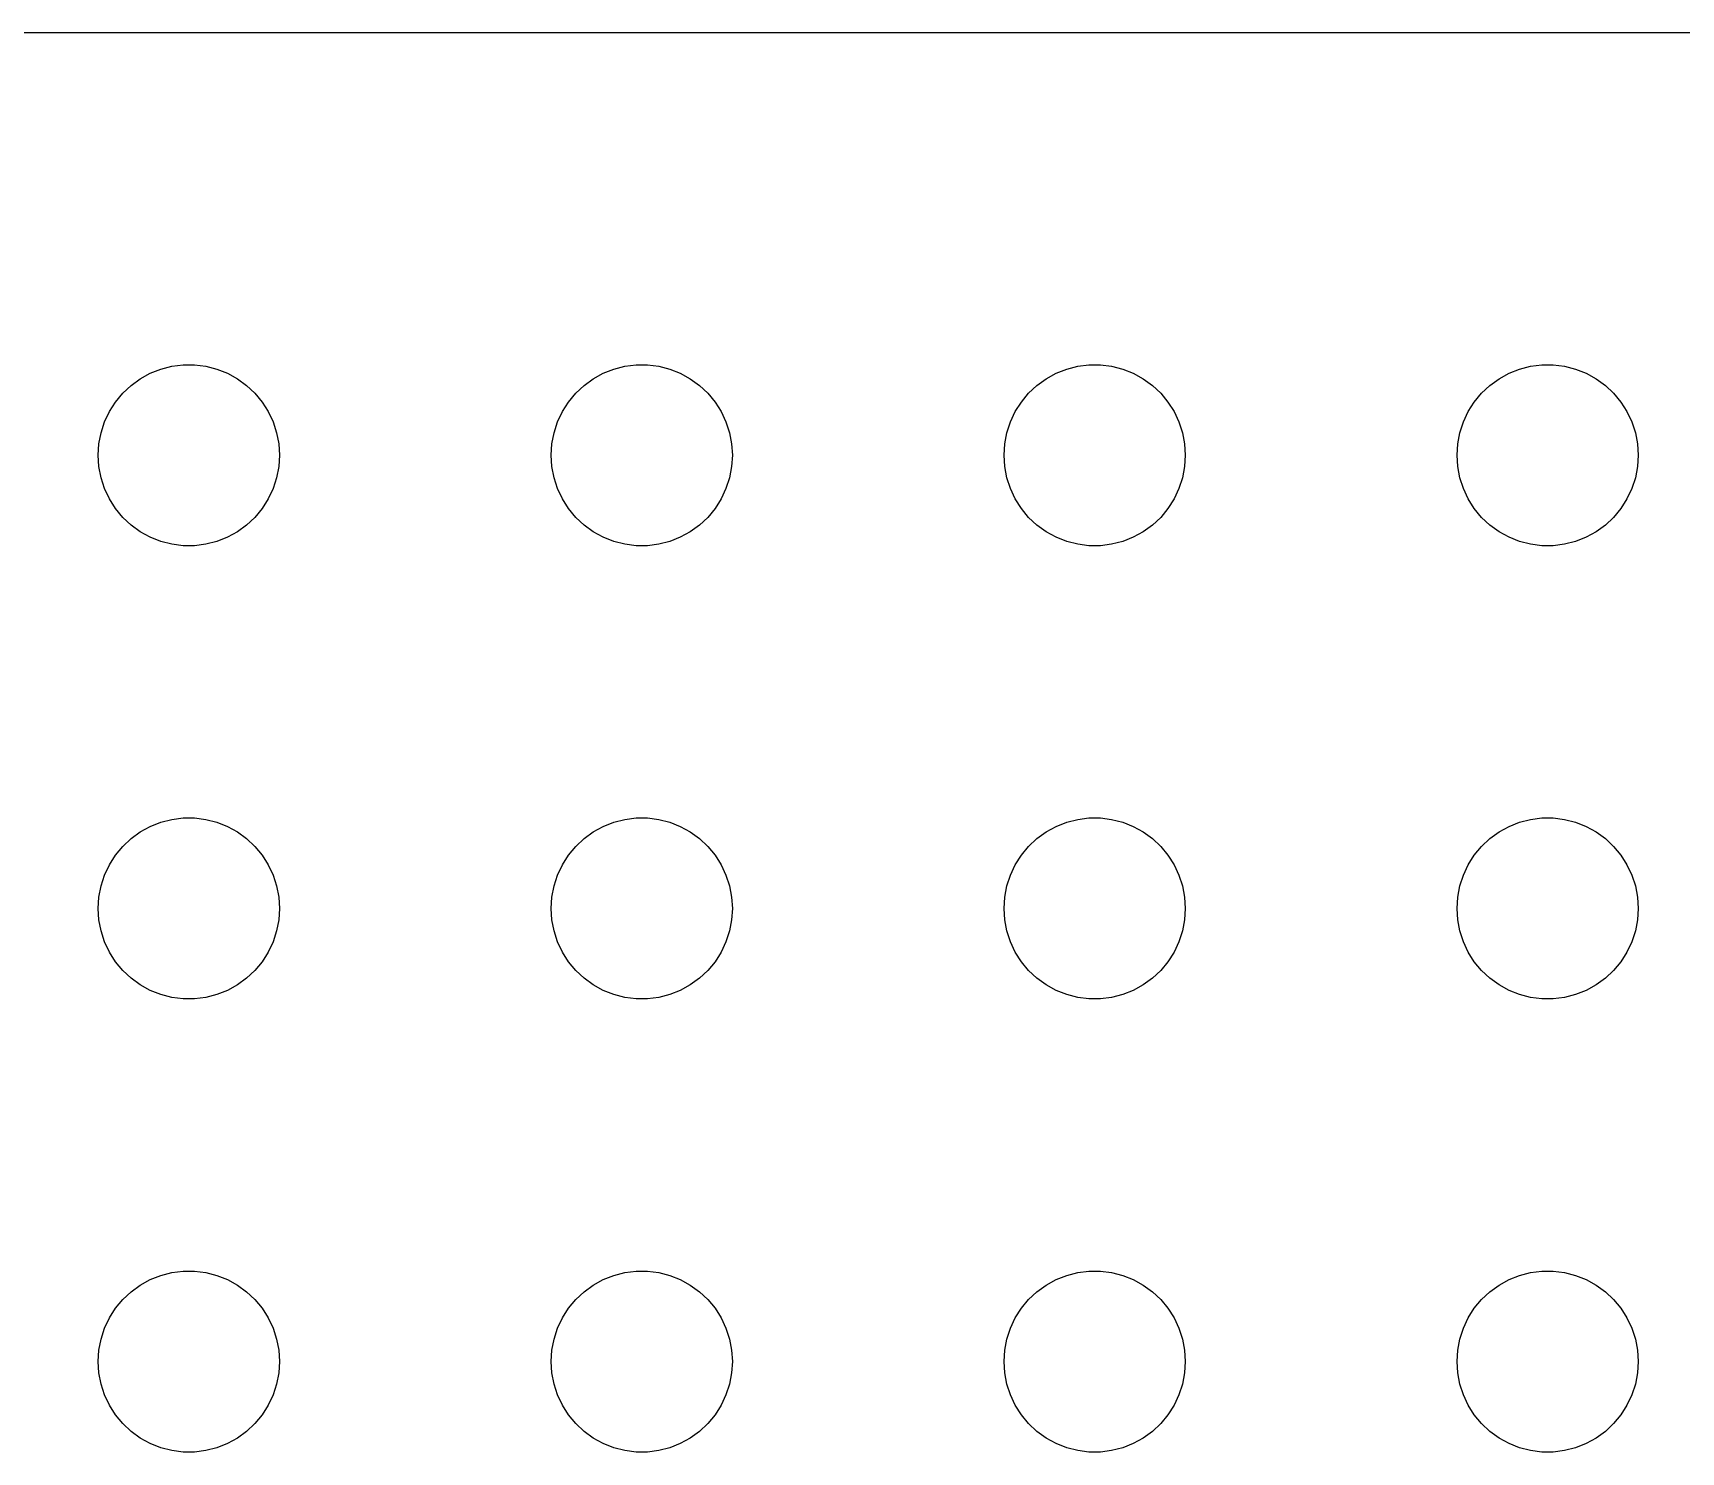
# Model space of a CAD drawing. Header units: metres. Extents: x -104 to 104, y -104 to 104.
# Drawn here: x 49.92 to 77.21, y 81 to 104.49 of the extents above; entities that cross this region are included whole.
import ezdxf

# ---------------------------------------------------------------- set-up
doc = ezdxf.new("R2010")
doc.units = ezdxf.units.M

msp = doc.modelspace()

# ---------------------------------------------------------------- linework, layer by layer
for p, q in [((99.8139, 104.49), (-99.8139, 104.49)), ((51.6963, 98.7665), (51.8613, 98.8572)), ((51.8613, 98.8572), (52.0365, 98.9266)), ((52.0365, 98.9266), (52.2189, 98.9734)), ((52.2189, 98.9734), (52.4058, 98.997)), ((52.4058, 98.997), (52.5942, 98.997)), ((52.5942, 98.997), (52.7811, 98.9734)), ((52.7811, 98.9734), (52.9635, 98.9266)), ((52.9635, 98.9266), (53.1387, 98.8572)), ((53.1387, 98.8572), (53.3037, 98.7665)), ((59.1963, 98.7665), (59.3613, 98.8572)), ((59.3613, 98.8572), (59.5365, 98.9266)), ((59.5365, 98.9266), (59.7189, 98.9734)), ((59.7189, 98.9734), (59.9058, 98.997)), ((59.9058, 98.997), (60.0942, 98.997)), ((60.0942, 98.997), (60.2811, 98.9734)), ((60.2811, 98.9734), (60.4635, 98.9266)), ((60.4635, 98.9266), (60.6387, 98.8572)), ((60.6387, 98.8572), (60.8037, 98.7665)), ((66.6963, 98.7665), (66.8613, 98.8572)), ((66.8613, 98.8572), (67.0365, 98.9266)), ((67.0365, 98.9266), (67.2189, 98.9734)), ((67.2189, 98.9734), (67.4058, 98.997)), ((67.4058, 98.997), (67.5942, 98.997)), ((67.5942, 98.997), (67.7811, 98.9734)), ((67.7811, 98.9734), (67.9635, 98.9266)), ((67.9635, 98.9266), (68.1387, 98.8572)), ((68.1387, 98.8572), (68.3037, 98.7665)), ((74.1963, 98.7665), (74.3613, 98.8572)), ((74.3613, 98.8572), (74.5365, 98.9266)), ((74.5365, 98.9266), (74.7189, 98.9734)), ((74.7189, 98.9734), (74.9058, 98.997)), ((74.9058, 98.997), (75.0942, 98.997)), ((75.0942, 98.997), (75.2811, 98.9734)), ((75.2811, 98.9734), (75.4635, 98.9266)), ((75.4635, 98.9266), (75.6387, 98.8572)), ((75.6387, 98.8572), (75.8037, 98.7665)), ((51.2865, 98.3817), (51.4065, 98.5268)), ((51.4065, 98.5268), (51.5439, 98.6558)), ((51.5439, 98.6558), (51.6963, 98.7665)), ((53.3037, 98.7665), (53.4561, 98.6558)), ((53.4561, 98.6558), (53.5934, 98.5268)), ((53.5934, 98.5268), (53.7135, 98.3817)), ((58.7865, 98.3817), (58.9065, 98.5268)), ((58.9065, 98.5268), (59.0439, 98.6558)), ((59.0439, 98.6558), (59.1963, 98.7665)), ((60.8037, 98.7665), (60.9561, 98.6558)), ((60.9561, 98.6558), (61.0934, 98.5268)), ((61.0934, 98.5268), (61.2135, 98.3817)), ((66.2865, 98.3817), (66.4065, 98.5268)), ((66.4065, 98.5268), (66.5439, 98.6558)), ((66.5439, 98.6558), (66.6963, 98.7665)), ((68.3037, 98.7665), (68.4561, 98.6558)), ((68.4561, 98.6558), (68.5934, 98.5268)), ((68.5934, 98.5268), (68.7135, 98.3817)), ((73.7865, 98.3817), (73.9065, 98.5268)), ((73.9065, 98.5268), (74.0439, 98.6558)), ((74.0439, 98.6558), (74.1963, 98.7665)), ((75.8037, 98.7665), (75.9561, 98.6558)), ((75.9561, 98.6558), (76.0934, 98.5268)), ((76.0934, 98.5268), (76.2135, 98.3817)), ((51.1855, 98.2226), (51.2865, 98.3817)), ((53.7135, 98.3817), (53.8145, 98.2226)), ((58.6855, 98.2226), (58.7865, 98.3817)), ((61.2135, 98.3817), (61.3145, 98.2226)), ((66.1855, 98.2226), (66.2865, 98.3817)), ((68.7135, 98.3817), (68.8145, 98.2226)), ((73.6855, 98.2226), (73.7865, 98.3817)), ((76.2135, 98.3817), (76.3145, 98.2226)), ((51.0471, 97.873), (51.1053, 98.0522)), ((51.1053, 98.0522), (51.1855, 98.2226)), ((53.8145, 98.2226), (53.8947, 98.0522)), ((53.8947, 98.0522), (53.9529, 97.873)), ((58.5471, 97.873), (58.6053, 98.0522)), ((58.6053, 98.0522), (58.6855, 98.2226)), ((61.3145, 98.2226), (61.3947, 98.0522)), ((61.3947, 98.0522), (61.4529, 97.873)), ((66.0471, 97.873), (66.1053, 98.0522)), ((66.1053, 98.0522), (66.1855, 98.2226)), ((68.8145, 98.2226), (68.8947, 98.0522)), ((68.8947, 98.0522), (68.9529, 97.873)), ((73.5471, 97.873), (73.6053, 98.0522)), ((73.6053, 98.0522), (73.6855, 98.2226)), ((76.3145, 98.2226), (76.3947, 98.0522)), ((76.3947, 98.0522), (76.4529, 97.873)), ((51.0118, 97.688), (51.0471, 97.873)), ((53.9529, 97.873), (53.9882, 97.688)), ((58.5118, 97.688), (58.5471, 97.873)), ((61.4529, 97.873), (61.4882, 97.688)), ((66.0118, 97.688), (66.0471, 97.873)), ((68.9529, 97.873), (68.9882, 97.688)), ((73.5118, 97.688), (73.5471, 97.873)), ((76.4529, 97.873), (76.4882, 97.688)), ((51, 97.5), (51.0118, 97.688)), ((51.0118, 97.312), (51, 97.5)), ((53.9882, 97.688), (54, 97.5)), ((54, 97.5), (53.9882, 97.312)), ((58.5, 97.5), (58.5118, 97.688)), ((58.5118, 97.312), (58.5, 97.5)), ((61.4882, 97.688), (61.5, 97.5)), ((61.5, 97.5), (61.4882, 97.312)), ((66, 97.5), (66.0118, 97.688)), ((66.0118, 97.312), (66, 97.5)), ((68.9882, 97.688), (69, 97.5)), ((69, 97.5), (68.9882, 97.312)), ((73.5, 97.5), (73.5118, 97.688)), ((73.5118, 97.312), (73.5, 97.5)), ((76.4882, 97.688), (76.5, 97.5)), ((76.5, 97.5), (76.4882, 97.312)), ((51.0471, 97.127), (51.0118, 97.312)), ((53.9882, 97.312), (53.9529, 97.127)), ((58.5471, 97.127), (58.5118, 97.312)), ((61.4882, 97.312), (61.4529, 97.127)), ((66.0471, 97.127), (66.0118, 97.312)), ((68.9882, 97.312), (68.9529, 97.127)), ((73.5471, 97.127), (73.5118, 97.312)), ((76.4882, 97.312), (76.4529, 97.127)), ((51.1053, 96.9478), (51.0471, 97.127)), ((51.1855, 96.7774), (51.1053, 96.9478)), ((53.8947, 96.9478), (53.8145, 96.7774)), ((53.9529, 97.127), (53.8947, 96.9478)), ((58.6053, 96.9478), (58.5471, 97.127)), ((58.6855, 96.7774), (58.6053, 96.9478)), ((61.3947, 96.9478), (61.3145, 96.7774)), ((61.4529, 97.127), (61.3947, 96.9478)), ((66.1053, 96.9478), (66.0471, 97.127)), ((66.1855, 96.7774), (66.1053, 96.9478)), ((68.8947, 96.9478), (68.8145, 96.7774)), ((68.9529, 97.127), (68.8947, 96.9478)), ((73.6053, 96.9478), (73.5471, 97.127)), ((73.6855, 96.7774), (73.6053, 96.9478)), ((76.3947, 96.9478), (76.3145, 96.7774)), ((76.4529, 97.127), (76.3947, 96.9478)), ((51.2865, 96.6183), (51.1855, 96.7774)), ((51.4065, 96.4732), (51.2865, 96.6183)), ((53.7135, 96.6183), (53.5934, 96.4732)), ((53.8145, 96.7774), (53.7135, 96.6183)), ((58.7865, 96.6183), (58.6855, 96.7774)), ((58.9065, 96.4732), (58.7865, 96.6183)), ((61.2135, 96.6183), (61.0934, 96.4732)), ((61.3145, 96.7774), (61.2135, 96.6183)), ((66.2865, 96.6183), (66.1855, 96.7774)), ((66.4065, 96.4732), (66.2865, 96.6183)), ((68.7135, 96.6183), (68.5934, 96.4732)), ((68.8145, 96.7774), (68.7135, 96.6183)), ((73.7865, 96.6183), (73.6855, 96.7774)), ((73.9065, 96.4732), (73.7865, 96.6183)), ((76.2135, 96.6183), (76.0934, 96.4732)), ((76.3145, 96.7774), (76.2135, 96.6183)), ((51.5439, 96.3442), (51.4065, 96.4732)), ((51.6963, 96.2335), (51.5439, 96.3442)), ((53.4561, 96.3442), (53.3037, 96.2335)), ((53.5934, 96.4732), (53.4561, 96.3442)), ((59.0439, 96.3442), (58.9065, 96.4732)), ((59.1963, 96.2335), (59.0439, 96.3442)), ((60.9561, 96.3442), (60.8037, 96.2335)), ((61.0934, 96.4732), (60.9561, 96.3442)), ((66.5439, 96.3442), (66.4065, 96.4732)), ((66.6963, 96.2335), (66.5439, 96.3442)), ((68.4561, 96.3442), (68.3037, 96.2335)), ((68.5934, 96.4732), (68.4561, 96.3442)), ((74.0439, 96.3442), (73.9065, 96.4732)), ((74.1963, 96.2335), (74.0439, 96.3442)), ((75.9561, 96.3442), (75.8037, 96.2335)), ((76.0934, 96.4732), (75.9561, 96.3442)), ((51.8613, 96.1428), (51.6963, 96.2335)), ((52.0365, 96.0734), (51.8613, 96.1428)), ((52.2189, 96.0266), (52.0365, 96.0734)), ((52.9635, 96.0734), (52.7811, 96.0266)), ((53.1387, 96.1428), (52.9635, 96.0734)), ((53.3037, 96.2335), (53.1387, 96.1428)), ((59.3613, 96.1428), (59.1963, 96.2335)), ((59.5365, 96.0734), (59.3613, 96.1428)), ((59.7189, 96.0266), (59.5365, 96.0734)), ((60.4635, 96.0734), (60.2811, 96.0266)), ((60.6387, 96.1428), (60.4635, 96.0734)), ((60.8037, 96.2335), (60.6387, 96.1428)), ((66.8613, 96.1428), (66.6963, 96.2335)), ((67.0365, 96.0734), (66.8613, 96.1428)), ((67.2189, 96.0266), (67.0365, 96.0734)), ((67.9635, 96.0734), (67.7811, 96.0266)), ((68.1387, 96.1428), (67.9635, 96.0734)), ((68.3037, 96.2335), (68.1387, 96.1428)), ((74.3613, 96.1428), (74.1963, 96.2335)), ((74.5365, 96.0734), (74.3613, 96.1428)), ((74.7189, 96.0266), (74.5365, 96.0734)), ((75.4635, 96.0734), (75.2811, 96.0266)), ((75.6387, 96.1428), (75.4635, 96.0734)), ((75.8037, 96.2335), (75.6387, 96.1428)), ((52.4058, 96.003), (52.2189, 96.0266)), ((52.5942, 96.003), (52.4058, 96.003)), ((52.7811, 96.0266), (52.5942, 96.003)), ((59.9058, 96.003), (59.7189, 96.0266)), ((60.0942, 96.003), (59.9058, 96.003)), ((60.2811, 96.0266), (60.0942, 96.003)), ((67.4058, 96.003), (67.2189, 96.0266)), ((67.5942, 96.003), (67.4058, 96.003)), ((67.7811, 96.0266), (67.5942, 96.003)), ((74.9058, 96.003), (74.7189, 96.0266)), ((75.0942, 96.003), (74.9058, 96.003)), ((75.2811, 96.0266), (75.0942, 96.003)), ((51.8613, 91.3572), (52.0365, 91.4266)), ((52.0365, 91.4266), (52.2189, 91.4734)), ((52.2189, 91.4734), (52.4058, 91.497)), ((52.4058, 91.497), (52.5942, 91.497)), ((52.5942, 91.497), (52.7811, 91.4734)), ((52.7811, 91.4734), (52.9635, 91.4266)), ((52.9635, 91.4266), (53.1387, 91.3572)), ((59.3613, 91.3572), (59.5365, 91.4266)), ((59.5365, 91.4266), (59.7189, 91.4734)), ((59.7189, 91.4734), (59.9058, 91.497)), ((59.9058, 91.497), (60.0942, 91.497)), ((60.0942, 91.497), (60.2811, 91.4734)), ((60.2811, 91.4734), (60.4635, 91.4266)), ((60.4635, 91.4266), (60.6387, 91.3572)), ((66.8613, 91.3572), (67.0365, 91.4266)), ((67.0365, 91.4266), (67.2189, 91.4734)), ((67.2189, 91.4734), (67.4058, 91.497)), ((67.4058, 91.497), (67.5942, 91.497)), ((67.5942, 91.497), (67.7811, 91.4734)), ((67.7811, 91.4734), (67.9635, 91.4266)), ((67.9635, 91.4266), (68.1387, 91.3572)), ((74.3613, 91.3572), (74.5365, 91.4266)), ((74.5365, 91.4266), (74.7189, 91.4734)), ((74.7189, 91.4734), (74.9058, 91.497)), ((74.9058, 91.497), (75.0942, 91.497)), ((75.0942, 91.497), (75.2811, 91.4734)), ((75.2811, 91.4734), (75.4635, 91.4266)), ((75.4635, 91.4266), (75.6387, 91.3572)), ((51.4065, 91.0268), (51.5439, 91.1558)), ((51.5439, 91.1558), (51.6963, 91.2665)), ((51.6963, 91.2665), (51.8613, 91.3572)), ((53.1387, 91.3572), (53.3037, 91.2665)), ((53.3037, 91.2665), (53.4561, 91.1558)), ((53.4561, 91.1558), (53.5934, 91.0268)), ((58.9065, 91.0268), (59.0439, 91.1558)), ((59.0439, 91.1558), (59.1963, 91.2665)), ((59.1963, 91.2665), (59.3613, 91.3572)), ((60.6387, 91.3572), (60.8037, 91.2665)), ((60.8037, 91.2665), (60.9561, 91.1558)), ((60.9561, 91.1558), (61.0934, 91.0268)), ((66.4065, 91.0268), (66.5439, 91.1558)), ((66.5439, 91.1558), (66.6963, 91.2665)), ((66.6963, 91.2665), (66.8613, 91.3572)), ((68.1387, 91.3572), (68.3037, 91.2665)), ((68.3037, 91.2665), (68.4561, 91.1558)), ((68.4561, 91.1558), (68.5934, 91.0268)), ((73.9065, 91.0268), (74.0439, 91.1558)), ((74.0439, 91.1558), (74.1963, 91.2665)), ((74.1963, 91.2665), (74.3613, 91.3572)), ((75.6387, 91.3572), (75.8037, 91.2665)), ((75.8037, 91.2665), (75.9561, 91.1558)), ((75.9561, 91.1558), (76.0934, 91.0268)), ((51.1855, 90.7226), (51.2865, 90.8817)), ((51.2865, 90.8817), (51.4065, 91.0268)), ((53.5934, 91.0268), (53.7135, 90.8817)), ((53.7135, 90.8817), (53.8145, 90.7226)), ((58.6855, 90.7226), (58.7865, 90.8817)), ((58.7865, 90.8817), (58.9065, 91.0268)), ((61.0934, 91.0268), (61.2135, 90.8817)), ((61.2135, 90.8817), (61.3145, 90.7226)), ((66.1855, 90.7226), (66.2865, 90.8817)), ((66.2865, 90.8817), (66.4065, 91.0268)), ((68.5934, 91.0268), (68.7135, 90.8817)), ((68.7135, 90.8817), (68.8145, 90.7226)), ((73.6855, 90.7226), (73.7865, 90.8817)), ((73.7865, 90.8817), (73.9065, 91.0268)), ((76.0934, 91.0268), (76.2135, 90.8817)), ((76.2135, 90.8817), (76.3145, 90.7226)), ((51.1053, 90.5522), (51.1855, 90.7226)), ((53.8145, 90.7226), (53.8947, 90.5522)), ((58.6053, 90.5522), (58.6855, 90.7226)), ((61.3145, 90.7226), (61.3947, 90.5522)), ((66.1053, 90.5522), (66.1855, 90.7226)), ((68.8145, 90.7226), (68.8947, 90.5522)), ((73.6053, 90.5522), (73.6855, 90.7226)), ((76.3145, 90.7226), (76.3947, 90.5522)), ((51.0118, 90.188), (51.0471, 90.373)), ((51.0471, 90.373), (51.1053, 90.5522)), ((53.8947, 90.5522), (53.9529, 90.373)), ((53.9529, 90.373), (53.9882, 90.188)), ((58.5118, 90.188), (58.5471, 90.373)), ((58.5471, 90.373), (58.6053, 90.5522)), ((61.3947, 90.5522), (61.4529, 90.373)), ((61.4529, 90.373), (61.4882, 90.188)), ((66.0118, 90.188), (66.0471, 90.373)), ((66.0471, 90.373), (66.1053, 90.5522)), ((68.8947, 90.5522), (68.9529, 90.373)), ((68.9529, 90.373), (68.9882, 90.188)), ((73.5118, 90.188), (73.5471, 90.373)), ((73.5471, 90.373), (73.6053, 90.5522)), ((76.3947, 90.5522), (76.4529, 90.373)), ((76.4529, 90.373), (76.4882, 90.188)), ((51, 90), (51.0118, 90.188)), ((53.9882, 90.188), (54, 90)), ((58.5, 90), (58.5118, 90.188)), ((61.4882, 90.188), (61.5, 90)), ((66, 90), (66.0118, 90.188)), ((68.9882, 90.188), (69, 90)), ((73.5, 90), (73.5118, 90.188)), ((76.4882, 90.188), (76.5, 90)), ((51.0118, 89.812), (51, 90)), ((51.0471, 89.627), (51.0118, 89.812)), ((53.9882, 89.812), (53.9529, 89.627)), ((54, 90), (53.9882, 89.812)), ((58.5118, 89.812), (58.5, 90)), ((58.5471, 89.627), (58.5118, 89.812)), ((61.4882, 89.812), (61.4529, 89.627)), ((61.5, 90), (61.4882, 89.812)), ((66.0118, 89.812), (66, 90)), ((66.0471, 89.627), (66.0118, 89.812)), ((68.9882, 89.812), (68.9529, 89.627)), ((69, 90), (68.9882, 89.812)), ((73.5118, 89.812), (73.5, 90)), ((73.5471, 89.627), (73.5118, 89.812)), ((76.4882, 89.812), (76.4529, 89.627)), ((76.5, 90), (76.4882, 89.812)), ((51.1053, 89.4478), (51.0471, 89.627)), ((53.9529, 89.627), (53.8947, 89.4478)), ((58.6053, 89.4478), (58.5471, 89.627)), ((61.4529, 89.627), (61.3947, 89.4478)), ((66.1053, 89.4478), (66.0471, 89.627)), ((68.9529, 89.627), (68.8947, 89.4478)), ((73.6053, 89.4478), (73.5471, 89.627)), ((76.4529, 89.627), (76.3947, 89.4478)), ((51.1855, 89.2774), (51.1053, 89.4478)), ((51.2865, 89.1183), (51.1855, 89.2774)), ((53.8145, 89.2774), (53.7135, 89.1183)), ((53.8947, 89.4478), (53.8145, 89.2774)), ((58.6855, 89.2774), (58.6053, 89.4478)), ((58.7865, 89.1183), (58.6855, 89.2774)), ((61.3145, 89.2774), (61.2135, 89.1183)), ((61.3947, 89.4478), (61.3145, 89.2774)), ((66.1855, 89.2774), (66.1053, 89.4478)), ((66.2865, 89.1183), (66.1855, 89.2774)), ((68.8145, 89.2774), (68.7135, 89.1183)), ((68.8947, 89.4478), (68.8145, 89.2774)), ((73.6855, 89.2774), (73.6053, 89.4478)), ((73.7865, 89.1183), (73.6855, 89.2774)), ((76.3145, 89.2774), (76.2135, 89.1183)), ((76.3947, 89.4478), (76.3145, 89.2774)), ((51.4065, 88.9732), (51.2865, 89.1183)), ((51.5439, 88.8442), (51.4065, 88.9732)), ((53.5934, 88.9732), (53.4561, 88.8442)), ((53.7135, 89.1183), (53.5934, 88.9732)), ((58.9065, 88.9732), (58.7865, 89.1183)), ((59.0439, 88.8442), (58.9065, 88.9732)), ((61.0934, 88.9732), (60.9561, 88.8442)), ((61.2135, 89.1183), (61.0934, 88.9732)), ((66.4065, 88.9732), (66.2865, 89.1183)), ((66.5439, 88.8442), (66.4065, 88.9732)), ((68.5934, 88.9732), (68.4561, 88.8442)), ((68.7135, 89.1183), (68.5934, 88.9732)), ((73.9065, 88.9732), (73.7865, 89.1183)), ((74.0439, 88.8442), (73.9065, 88.9732)), ((76.0934, 88.9732), (75.9561, 88.8442)), ((76.2135, 89.1183), (76.0934, 88.9732)), ((51.6963, 88.7335), (51.5439, 88.8442)), ((51.8613, 88.6428), (51.6963, 88.7335)), ((53.3037, 88.7335), (53.1387, 88.6428)), ((53.4561, 88.8442), (53.3037, 88.7335)), ((59.1963, 88.7335), (59.0439, 88.8442)), ((59.3613, 88.6428), (59.1963, 88.7335)), ((60.8037, 88.7335), (60.6387, 88.6428)), ((60.9561, 88.8442), (60.8037, 88.7335)), ((66.6963, 88.7335), (66.5439, 88.8442)), ((66.8613, 88.6428), (66.6963, 88.7335)), ((68.3037, 88.7335), (68.1387, 88.6428)), ((68.4561, 88.8442), (68.3037, 88.7335)), ((74.1963, 88.7335), (74.0439, 88.8442)), ((74.3613, 88.6428), (74.1963, 88.7335)), ((75.8037, 88.7335), (75.6387, 88.6428)), ((75.9561, 88.8442), (75.8037, 88.7335)), ((52.0365, 88.5734), (51.8613, 88.6428)), ((52.2189, 88.5266), (52.0365, 88.5734)), ((52.4058, 88.503), (52.2189, 88.5266)), ((52.5942, 88.503), (52.4058, 88.503)), ((52.7811, 88.5266), (52.5942, 88.503)), ((52.9635, 88.5734), (52.7811, 88.5266)), ((53.1387, 88.6428), (52.9635, 88.5734)), ((59.5365, 88.5734), (59.3613, 88.6428)), ((59.7189, 88.5266), (59.5365, 88.5734)), ((59.9058, 88.503), (59.7189, 88.5266)), ((60.0942, 88.503), (59.9058, 88.503)), ((60.2811, 88.5266), (60.0942, 88.503)), ((60.4635, 88.5734), (60.2811, 88.5266)), ((60.6387, 88.6428), (60.4635, 88.5734)), ((67.0365, 88.5734), (66.8613, 88.6428)), ((67.2189, 88.5266), (67.0365, 88.5734)), ((67.4058, 88.503), (67.2189, 88.5266)), ((67.5942, 88.503), (67.4058, 88.503)), ((67.7811, 88.5266), (67.5942, 88.503)), ((67.9635, 88.5734), (67.7811, 88.5266)), ((68.1387, 88.6428), (67.9635, 88.5734)), ((74.5365, 88.5734), (74.3613, 88.6428)), ((74.7189, 88.5266), (74.5365, 88.5734)), ((74.9058, 88.503), (74.7189, 88.5266)), ((75.0942, 88.503), (74.9058, 88.503)), ((75.2811, 88.5266), (75.0942, 88.503)), ((75.4635, 88.5734), (75.2811, 88.5266)), ((75.6387, 88.6428), (75.4635, 88.5734)), ((51.6963, 83.7665), (51.8613, 83.8572)), ((51.8613, 83.8572), (52.0365, 83.9266)), ((52.0365, 83.9266), (52.2189, 83.9734)), ((52.2189, 83.9734), (52.4058, 83.997)), ((52.4058, 83.997), (52.5942, 83.997)), ((52.5942, 83.997), (52.7811, 83.9734)), ((52.7811, 83.9734), (52.9635, 83.9266)), ((52.9635, 83.9266), (53.1387, 83.8572)), ((53.1387, 83.8572), (53.3037, 83.7665)), ((59.1963, 83.7665), (59.3613, 83.8572)), ((59.3613, 83.8572), (59.5365, 83.9266)), ((59.5365, 83.9266), (59.7189, 83.9734)), ((59.7189, 83.9734), (59.9058, 83.997)), ((59.9058, 83.997), (60.0942, 83.997)), ((60.0942, 83.997), (60.2811, 83.9734)), ((60.2811, 83.9734), (60.4635, 83.9266)), ((60.4635, 83.9266), (60.6387, 83.8572)), ((60.6387, 83.8572), (60.8037, 83.7665)), ((66.6963, 83.7665), (66.8613, 83.8572)), ((66.8613, 83.8572), (67.0365, 83.9266)), ((67.0365, 83.9266), (67.2189, 83.9734)), ((67.2189, 83.9734), (67.4058, 83.997)), ((67.4058, 83.997), (67.5942, 83.997)), ((67.5942, 83.997), (67.7811, 83.9734)), ((67.7811, 83.9734), (67.9635, 83.9266)), ((67.9635, 83.9266), (68.1387, 83.8572)), ((68.1387, 83.8572), (68.3037, 83.7665)), ((74.1963, 83.7665), (74.3613, 83.8572)), ((74.3613, 83.8572), (74.5365, 83.9266)), ((74.5365, 83.9266), (74.7189, 83.9734)), ((74.7189, 83.9734), (74.9058, 83.997)), ((74.9058, 83.997), (75.0942, 83.997)), ((75.0942, 83.997), (75.2811, 83.9734)), ((75.2811, 83.9734), (75.4635, 83.9266)), ((75.4635, 83.9266), (75.6387, 83.8572)), ((75.6387, 83.8572), (75.8037, 83.7665)), ((51.2865, 83.3817), (51.4065, 83.5268)), ((51.4065, 83.5268), (51.5439, 83.6558)), ((51.5439, 83.6558), (51.6963, 83.7665)), ((53.3037, 83.7665), (53.4561, 83.6558)), ((53.4561, 83.6558), (53.5934, 83.5268)), ((53.5934, 83.5268), (53.7135, 83.3817)), ((58.7865, 83.3817), (58.9065, 83.5268)), ((58.9065, 83.5268), (59.0439, 83.6558)), ((59.0439, 83.6558), (59.1963, 83.7665)), ((60.8037, 83.7665), (60.9561, 83.6558)), ((60.9561, 83.6558), (61.0934, 83.5268)), ((61.0934, 83.5268), (61.2135, 83.3817)), ((66.2865, 83.3817), (66.4065, 83.5268)), ((66.4065, 83.5268), (66.5439, 83.6558)), ((66.5439, 83.6558), (66.6963, 83.7665)), ((68.3037, 83.7665), (68.4561, 83.6558)), ((68.4561, 83.6558), (68.5934, 83.5268)), ((68.5934, 83.5268), (68.7135, 83.3817)), ((73.7865, 83.3817), (73.9065, 83.5268)), ((73.9065, 83.5268), (74.0439, 83.6558)), ((74.0439, 83.6558), (74.1963, 83.7665)), ((75.8037, 83.7665), (75.9561, 83.6558)), ((75.9561, 83.6558), (76.0934, 83.5268)), ((76.0934, 83.5268), (76.2135, 83.3817)), ((51.1855, 83.2226), (51.2865, 83.3817)), ((53.7135, 83.3817), (53.8145, 83.2226)), ((58.6855, 83.2226), (58.7865, 83.3817)), ((61.2135, 83.3817), (61.3145, 83.2226)), ((66.1855, 83.2226), (66.2865, 83.3817)), ((68.7135, 83.3817), (68.8145, 83.2226)), ((73.6855, 83.2226), (73.7865, 83.3817)), ((76.2135, 83.3817), (76.3145, 83.2226)), ((51.0471, 82.873), (51.1053, 83.0522)), ((51.1053, 83.0522), (51.1855, 83.2226)), ((53.8145, 83.2226), (53.8947, 83.0522)), ((53.8947, 83.0522), (53.9529, 82.873)), ((58.5471, 82.873), (58.6053, 83.0522)), ((58.6053, 83.0522), (58.6855, 83.2226)), ((61.3145, 83.2226), (61.3947, 83.0522)), ((61.3947, 83.0522), (61.4529, 82.873)), ((66.0471, 82.873), (66.1053, 83.0522)), ((66.1053, 83.0522), (66.1855, 83.2226)), ((68.8145, 83.2226), (68.8947, 83.0522)), ((68.8947, 83.0522), (68.9529, 82.873)), ((73.5471, 82.873), (73.6053, 83.0522)), ((73.6053, 83.0522), (73.6855, 83.2226)), ((76.3145, 83.2226), (76.3947, 83.0522)), ((76.3947, 83.0522), (76.4529, 82.873)), ((51.0118, 82.688), (51.0471, 82.873)), ((53.9529, 82.873), (53.9882, 82.688)), ((58.5118, 82.688), (58.5471, 82.873)), ((61.4529, 82.873), (61.4882, 82.688)), ((66.0118, 82.688), (66.0471, 82.873)), ((68.9529, 82.873), (68.9882, 82.688)), ((73.5118, 82.688), (73.5471, 82.873)), ((76.4529, 82.873), (76.4882, 82.688)), ((51, 82.5), (51.0118, 82.688)), ((51.0118, 82.312), (51, 82.5)), ((53.9882, 82.688), (54, 82.5)), ((54, 82.5), (53.9882, 82.312)), ((58.5, 82.5), (58.5118, 82.688)), ((58.5118, 82.312), (58.5, 82.5)), ((61.4882, 82.688), (61.5, 82.5)), ((61.5, 82.5), (61.4882, 82.312)), ((66, 82.5), (66.0118, 82.688)), ((66.0118, 82.312), (66, 82.5)), ((68.9882, 82.688), (69, 82.5)), ((69, 82.5), (68.9882, 82.312)), ((73.5, 82.5), (73.5118, 82.688)), ((73.5118, 82.312), (73.5, 82.5)), ((76.4882, 82.688), (76.5, 82.5)), ((76.5, 82.5), (76.4882, 82.312)), ((51.0471, 82.127), (51.0118, 82.312)), ((53.9882, 82.312), (53.9529, 82.127)), ((58.5471, 82.127), (58.5118, 82.312)), ((61.4882, 82.312), (61.4529, 82.127)), ((66.0471, 82.127), (66.0118, 82.312)), ((68.9882, 82.312), (68.9529, 82.127)), ((73.5471, 82.127), (73.5118, 82.312)), ((76.4882, 82.312), (76.4529, 82.127)), ((51.1053, 81.9478), (51.0471, 82.127)), ((51.1855, 81.7774), (51.1053, 81.9478)), ((53.8947, 81.9478), (53.8145, 81.7774)), ((53.9529, 82.127), (53.8947, 81.9478)), ((58.6053, 81.9478), (58.5471, 82.127)), ((58.6855, 81.7774), (58.6053, 81.9478)), ((61.3947, 81.9478), (61.3145, 81.7774)), ((61.4529, 82.127), (61.3947, 81.9478)), ((66.1053, 81.9478), (66.0471, 82.127)), ((66.1855, 81.7774), (66.1053, 81.9478)), ((68.8947, 81.9478), (68.8145, 81.7774)), ((68.9529, 82.127), (68.8947, 81.9478)), ((73.6053, 81.9478), (73.5471, 82.127)), ((73.6855, 81.7774), (73.6053, 81.9478)), ((76.3947, 81.9478), (76.3145, 81.7774)), ((76.4529, 82.127), (76.3947, 81.9478)), ((51.2865, 81.6183), (51.1855, 81.7774)), ((51.4065, 81.4732), (51.2865, 81.6183)), ((53.7135, 81.6183), (53.5934, 81.4732)), ((53.8145, 81.7774), (53.7135, 81.6183)), ((58.7865, 81.6183), (58.6855, 81.7774)), ((58.9065, 81.4732), (58.7865, 81.6183)), ((61.2135, 81.6183), (61.0934, 81.4732)), ((61.3145, 81.7774), (61.2135, 81.6183)), ((66.2865, 81.6183), (66.1855, 81.7774)), ((66.4065, 81.4732), (66.2865, 81.6183)), ((68.7135, 81.6183), (68.5934, 81.4732)), ((68.8145, 81.7774), (68.7135, 81.6183)), ((73.7865, 81.6183), (73.6855, 81.7774)), ((73.9065, 81.4732), (73.7865, 81.6183)), ((76.2135, 81.6183), (76.0934, 81.4732)), ((76.3145, 81.7774), (76.2135, 81.6183)), ((51.5439, 81.3442), (51.4065, 81.4732)), ((51.6963, 81.2335), (51.5439, 81.3442)), ((53.4561, 81.3442), (53.3037, 81.2335)), ((53.5934, 81.4732), (53.4561, 81.3442)), ((59.0439, 81.3442), (58.9065, 81.4732)), ((59.1963, 81.2335), (59.0439, 81.3442)), ((60.9561, 81.3442), (60.8037, 81.2335)), ((61.0934, 81.4732), (60.9561, 81.3442)), ((66.5439, 81.3442), (66.4065, 81.4732)), ((66.6963, 81.2335), (66.5439, 81.3442)), ((68.4561, 81.3442), (68.3037, 81.2335)), ((68.5934, 81.4732), (68.4561, 81.3442)), ((74.0439, 81.3442), (73.9065, 81.4732)), ((74.1963, 81.2335), (74.0439, 81.3442)), ((75.9561, 81.3442), (75.8037, 81.2335)), ((76.0934, 81.4732), (75.9561, 81.3442)), ((51.8613, 81.1428), (51.6963, 81.2335)), ((52.0365, 81.0734), (51.8613, 81.1428)), ((52.2189, 81.0266), (52.0365, 81.0734)), ((52.9635, 81.0734), (52.7811, 81.0266)), ((53.1387, 81.1428), (52.9635, 81.0734)), ((53.3037, 81.2335), (53.1387, 81.1428)), ((59.3613, 81.1428), (59.1963, 81.2335)), ((59.5365, 81.0734), (59.3613, 81.1428)), ((59.7189, 81.0266), (59.5365, 81.0734)), ((60.4635, 81.0734), (60.2811, 81.0266)), ((60.6387, 81.1428), (60.4635, 81.0734)), ((60.8037, 81.2335), (60.6387, 81.1428)), ((66.8613, 81.1428), (66.6963, 81.2335)), ((67.0365, 81.0734), (66.8613, 81.1428)), ((67.2189, 81.0266), (67.0365, 81.0734)), ((67.9635, 81.0734), (67.7811, 81.0266)), ((68.1387, 81.1428), (67.9635, 81.0734)), ((68.3037, 81.2335), (68.1387, 81.1428)), ((74.3613, 81.1428), (74.1963, 81.2335)), ((74.5365, 81.0734), (74.3613, 81.1428)), ((74.7189, 81.0266), (74.5365, 81.0734)), ((75.4635, 81.0734), (75.2811, 81.0266)), ((75.6387, 81.1428), (75.4635, 81.0734)), ((75.8037, 81.2335), (75.6387, 81.1428)), ((52.4058, 81.003), (52.2189, 81.0266)), ((52.5942, 81.003), (52.4058, 81.003)), ((52.7811, 81.0266), (52.5942, 81.003)), ((59.9058, 81.003), (59.7189, 81.0266)), ((60.0942, 81.003), (59.9058, 81.003)), ((60.2811, 81.0266), (60.0942, 81.003)), ((67.4058, 81.003), (67.2189, 81.0266)), ((67.5942, 81.003), (67.4058, 81.003)), ((67.7811, 81.0266), (67.5942, 81.003)), ((74.9058, 81.003), (74.7189, 81.0266)), ((75.0942, 81.003), (74.9058, 81.003)), ((75.2811, 81.0266), (75.0942, 81.003))]:
    msp.add_line(p, q)

doc.saveas('drawing.dxf')
